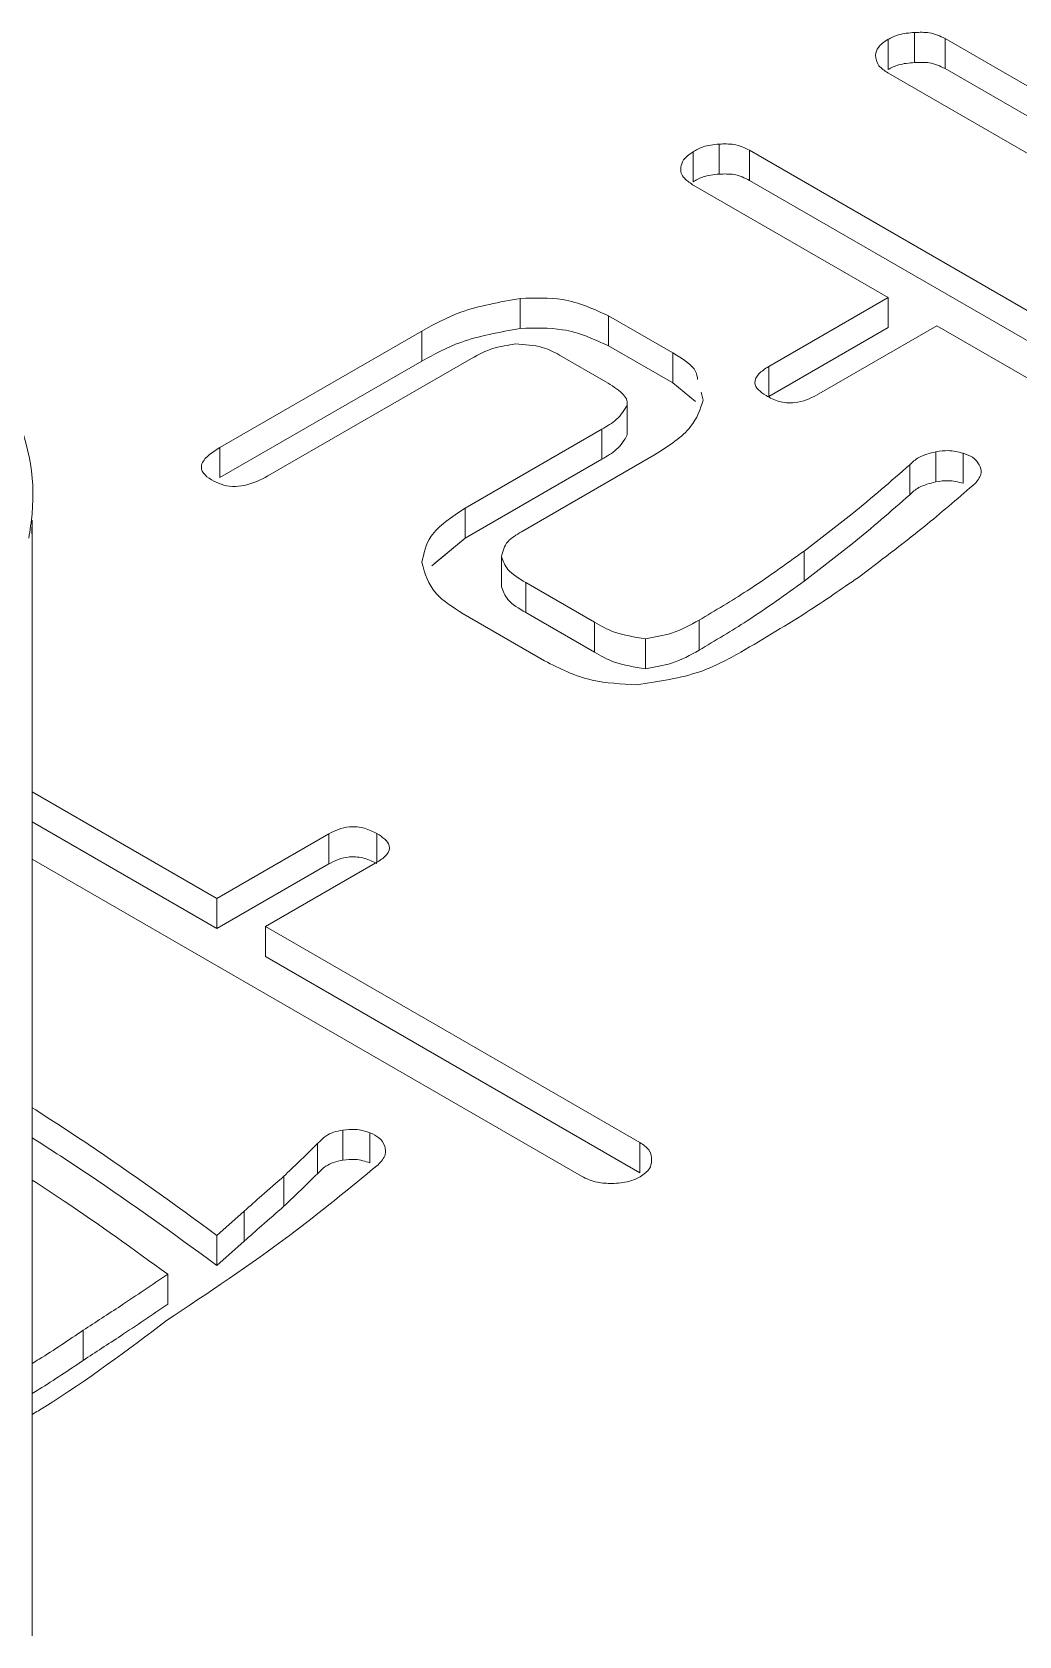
# Model space of a CAD drawing. Header units: millimetres. Extents: x 169 to 14583, y -399 to 10804.
# Drawn here: x 3777.95 to 3785.99, y 7744.59 to 7757.67 of the extents above; entities that cross this region are included whole.
import ezdxf

# ---------------------------------------------------------------- set-up
doc = ezdxf.new("R2010")
doc.units = ezdxf.units.MM
doc.header["$LTSCALE"] = 35

msp = doc.modelspace()

# ---------------------------------------------------------------- linework, layer by layer
at = {"color": 7, "linetype": 'Continuous', "lineweight": 18}
for p, q in [((3785.141, 7757.423), (3785.141, 7757.668)), ((3784.926, 7757.367), (3784.926, 7757.612)), ((3789.257, 7755.386), (3785.39, 7757.618)), ((3785.39, 7757.373), (3785.39, 7757.618)), ((3784.923, 7757.339), (3788.781, 7755.112)), ((3789.257, 7755.142), (3785.39, 7757.373)), ((3783.548, 7756.513), (3783.548, 7756.758)), ((3783.336, 7756.449), (3783.336, 7756.694)), ((3787.431, 7754.609), (3783.797, 7756.707)), ((3783.797, 7756.462), (3783.797, 7756.707)), ((3783.342, 7756.42), (3784.926, 7755.506)), ((3787.431, 7754.364), (3783.797, 7756.462)), ((3781.927, 7755.254), (3781.927, 7755.499)), ((3784.926, 7755.506), (3783.952, 7754.944)), ((3784.926, 7755.261), (3784.926, 7755.506)), ((3783.17, 7755.055), (3782.646, 7755.357)), ((3782.646, 7755.112), (3782.646, 7755.357)), ((3781.123, 7755.233), (3779.477, 7754.283)), ((3781.123, 7754.988), (3781.123, 7755.233)), ((3784.926, 7755.261), (3783.952, 7754.699)), ((3784.341, 7754.71), (3785.322, 7755.277)), ((3785.322, 7755.277), (3786.957, 7754.333)), ((3782.247, 7755.038), (3782.625, 7754.82)), ((3783.17, 7754.81), (3782.646, 7755.112)), ((3783.17, 7754.81), (3783.17, 7755.055)), ((3781.123, 7754.988), (3779.477, 7754.038)), ((3779.869, 7754.052), (3781.528, 7755.009)), ((3783.952, 7754.699), (3783.952, 7754.944)), ((3783.356, 7754.658), (3783.17, 7754.81)), ((3783.356, 7754.658), (3783.17, 7754.81)), ((3783.356, 7754.658), (3783.17, 7754.81)), ((3783.419, 7754.67), (3783.401, 7754.735)), ((3783.419, 7754.67), (3783.401, 7754.735)), ((3783.419, 7754.67), (3783.401, 7754.735)), ((3782.799, 7754.387), (3782.799, 7754.632)), ((3782.591, 7754.433), (3781.477, 7753.79)), ((3782.591, 7754.188), (3782.591, 7754.433)), ((3779.477, 7754.038), (3779.477, 7754.283)), ((3782.591, 7754.188), (3781.477, 7753.545)), ((3781.937, 7753.597), (3783.022, 7754.224)), ((3785.102, 7753.898), (3785.102, 7754.142)), ((3785.316, 7754.004), (3785.316, 7754.249)), ((3785.537, 7753.993), (3785.537, 7754.238)), ((3781.477, 7753.545), (3781.477, 7753.79)), ((3777.944, 7753.58), (3777.947, 7753.692)), ((3777.947, 7744.594), (3777.947, 7753.692)), ((3781.477, 7753.545), (3781.206, 7753.32)), ((3781.477, 7753.545), (3781.206, 7753.32)), ((3781.477, 7753.545), (3781.227, 7753.338)), ((3781.774, 7753.147), (3781.774, 7753.392)), ((3784.24, 7753.194), (3784.24, 7753.439)), ((3782.532, 7752.859), (3781.971, 7753.182)), ((3781.971, 7752.938), (3781.971, 7753.182)), ((3781.461, 7752.928), (3782.125, 7752.544)), ((3782.532, 7752.614), (3781.971, 7752.938)), ((3782.532, 7752.614), (3782.532, 7752.859)), ((3783.384, 7752.631), (3783.384, 7752.876)), ((3782.947, 7752.48), (3782.947, 7752.725)), ((3779.453, 7750.607), (3777.947, 7751.477)), ((3779.453, 7750.362), (3777.947, 7751.232)), ((3780.367, 7751.134), (3779.453, 7750.607)), ((3780.367, 7750.889), (3780.367, 7751.134)), ((3780.758, 7750.903), (3780.758, 7751.136)), ((3777.947, 7750.927), (3782.426, 7748.342)), ((3780.367, 7750.889), (3779.453, 7750.362)), ((3779.85, 7750.378), (3780.763, 7750.905)), ((3779.453, 7750.362), (3779.453, 7750.607)), ((3782.902, 7748.616), (3779.85, 7750.378)), ((3779.85, 7750.133), (3779.85, 7750.378)), ((3782.902, 7748.371), (3779.85, 7750.133)), ((3780.481, 7748.473), (3780.481, 7748.718)), ((3780.701, 7748.451), (3780.701, 7748.696)), ((3780.273, 7748.363), (3780.273, 7748.608)), ((3782.902, 7748.371), (3782.902, 7748.616)), ((3779.999, 7748.097), (3779.999, 7748.342)), ((3779.677, 7748.058), (3779.453, 7747.86)), ((3779.677, 7747.813), (3779.677, 7748.058)), ((3779.453, 7747.615), (3779.453, 7747.86)), ((3779.677, 7747.813), (3779.453, 7747.615)), ((3779.052, 7747.298), (3779.052, 7747.543)), ((3778.363, 7746.841), (3778.363, 7747.086))]:
    msp.add_line(p, q, dxfattribs=at)
for points, knots in [([(3785.141, 7757.668), (3785.096, 7757.664), (3785.015, 7757.656), (3784.953, 7757.626), (3784.926, 7757.612)], [0, 0, 0, 0, 0.55781, 1, 1, 1, 1]), ([(3785.141, 7757.668), (3785.096, 7757.664), (3785.015, 7757.656), (3784.953, 7757.626), (3784.926, 7757.612)], [0, 0, 0, 0, 0.55781, 1, 1, 1, 1]), ([(3785.141, 7757.668), (3785.096, 7757.664), (3785.015, 7757.656), (3784.953, 7757.626), (3784.926, 7757.612)], [0, 0, 0, 0, 0.55781, 1, 1, 1, 1]), ([(3785.39, 7757.618), (3785.349, 7757.638), (3785.276, 7757.673), (3785.183, 7757.669), (3785.141, 7757.668)], [0, 0, 0, 0, 0.559331, 1, 1, 1, 1]), ([(3785.39, 7757.618), (3785.349, 7757.638), (3785.276, 7757.673), (3785.183, 7757.669), (3785.141, 7757.668)], [0, 0, 0, 0, 0.559331, 1, 1, 1, 1]), ([(3785.39, 7757.618), (3785.349, 7757.638), (3785.276, 7757.673), (3785.183, 7757.669), (3785.141, 7757.668)], [0, 0, 0, 0, 0.559331, 1, 1, 1, 1]), ([(3784.926, 7757.612), (3784.895, 7757.591), (3784.84, 7757.553), (3784.827, 7757.505), (3784.822, 7757.483)], [0, 0, 0, 0, 0.558321, 1, 1, 1, 1]), ([(3784.926, 7757.612), (3784.895, 7757.591), (3784.84, 7757.553), (3784.827, 7757.505), (3784.822, 7757.483)], [0, 0, 0, 0, 0.558321, 1, 1, 1, 1]), ([(3784.926, 7757.612), (3784.895, 7757.591), (3784.84, 7757.553), (3784.827, 7757.505), (3784.822, 7757.483)], [0, 0, 0, 0, 0.558321, 1, 1, 1, 1]), ([(3784.822, 7757.483), (3784.826, 7757.453), (3784.833, 7757.398), (3784.896, 7757.357), (3784.923, 7757.339)], [0, 0, 0, 0, 0.558522, 1, 1, 1, 1]), ([(3784.822, 7757.483), (3784.826, 7757.453), (3784.833, 7757.398), (3784.896, 7757.357), (3784.923, 7757.339)], [0, 0, 0, 0, 0.558522, 1, 1, 1, 1]), ([(3784.822, 7757.483), (3784.826, 7757.453), (3784.833, 7757.398), (3784.896, 7757.357), (3784.923, 7757.339)], [0, 0, 0, 0, 0.558522, 1, 1, 1, 1]), ([(3785.141, 7757.423), (3785.096, 7757.419), (3785.015, 7757.411), (3784.953, 7757.381), (3784.926, 7757.367)], [0, 0, 0, 0, 0.55781, 1, 1, 1, 1]), ([(3785.141, 7757.423), (3785.096, 7757.419), (3785.015, 7757.411), (3784.953, 7757.381), (3784.926, 7757.367)], [0, 0, 0, 0, 0.55781, 1, 1, 1, 1]), ([(3785.141, 7757.423), (3785.096, 7757.419), (3785.015, 7757.411), (3784.953, 7757.381), (3784.926, 7757.367)], [0, 0, 0, 0, 0.55781, 1, 1, 1, 1]), ([(3785.39, 7757.373), (3785.349, 7757.393), (3785.276, 7757.428), (3785.183, 7757.424), (3785.141, 7757.423)], [0, 0, 0, 0, 0.559331, 1, 1, 1, 1]), ([(3785.39, 7757.373), (3785.349, 7757.393), (3785.276, 7757.428), (3785.183, 7757.424), (3785.141, 7757.423)], [0, 0, 0, 0, 0.559331, 1, 1, 1, 1]), ([(3785.39, 7757.373), (3785.349, 7757.393), (3785.276, 7757.428), (3785.183, 7757.424), (3785.141, 7757.423)], [0, 0, 0, 0, 0.559331, 1, 1, 1, 1]), ([(3783.548, 7756.758), (3783.502, 7756.753), (3783.419, 7756.744), (3783.361, 7756.71), (3783.336, 7756.694)], [0, 0, 0, 0, 0.558532, 1, 1, 1, 1]), ([(3783.548, 7756.758), (3783.502, 7756.753), (3783.419, 7756.744), (3783.361, 7756.71), (3783.336, 7756.694)], [0, 0, 0, 0, 0.558532, 1, 1, 1, 1]), ([(3783.548, 7756.758), (3783.502, 7756.753), (3783.419, 7756.744), (3783.361, 7756.71), (3783.336, 7756.694)], [0, 0, 0, 0, 0.558532, 1, 1, 1, 1]), ([(3783.797, 7756.707), (3783.756, 7756.727), (3783.683, 7756.762), (3783.589, 7756.759), (3783.548, 7756.758)], [0, 0, 0, 0, 0.559163, 1, 1, 1, 1]), ([(3783.797, 7756.707), (3783.756, 7756.727), (3783.683, 7756.762), (3783.589, 7756.759), (3783.548, 7756.758)], [0, 0, 0, 0, 0.559163, 1, 1, 1, 1]), ([(3783.797, 7756.707), (3783.756, 7756.727), (3783.683, 7756.762), (3783.589, 7756.759), (3783.548, 7756.758)], [0, 0, 0, 0, 0.559163, 1, 1, 1, 1]), ([(3783.336, 7756.694), (3783.305, 7756.673), (3783.25, 7756.636), (3783.24, 7756.587), (3783.235, 7756.566)], [0, 0, 0, 0, 0.558082, 1, 1, 1, 1]), ([(3783.336, 7756.694), (3783.305, 7756.673), (3783.25, 7756.636), (3783.24, 7756.587), (3783.235, 7756.566)], [0, 0, 0, 0, 0.558082, 1, 1, 1, 1]), ([(3783.336, 7756.694), (3783.305, 7756.673), (3783.25, 7756.636), (3783.24, 7756.587), (3783.235, 7756.566)], [0, 0, 0, 0, 0.558082, 1, 1, 1, 1]), ([(3783.235, 7756.566), (3783.235, 7756.551), (3783.234, 7756.52), (3783.27, 7756.468), (3783.315, 7756.438), (3783.342, 7756.42)], [0, 0, 0, 0, 0.279775, 0.560462, 1, 1, 1, 1]), ([(3783.235, 7756.566), (3783.235, 7756.551), (3783.234, 7756.52), (3783.27, 7756.468), (3783.315, 7756.438), (3783.342, 7756.42)], [0, 0, 0, 0, 0.279775, 0.560462, 1, 1, 1, 1]), ([(3783.235, 7756.566), (3783.235, 7756.551), (3783.234, 7756.52), (3783.27, 7756.468), (3783.315, 7756.438), (3783.342, 7756.42)], [0, 0, 0, 0, 0.279775, 0.560462, 1, 1, 1, 1]), ([(3783.548, 7756.513), (3783.502, 7756.508), (3783.419, 7756.499), (3783.361, 7756.465), (3783.336, 7756.449)], [0, 0, 0, 0, 0.558532, 1, 1, 1, 1]), ([(3783.548, 7756.513), (3783.502, 7756.508), (3783.419, 7756.499), (3783.361, 7756.465), (3783.336, 7756.449)], [0, 0, 0, 0, 0.558532, 1, 1, 1, 1]), ([(3783.548, 7756.513), (3783.502, 7756.508), (3783.419, 7756.499), (3783.361, 7756.465), (3783.336, 7756.449)], [0, 0, 0, 0, 0.558532, 1, 1, 1, 1]), ([(3783.797, 7756.462), (3783.756, 7756.482), (3783.683, 7756.517), (3783.589, 7756.514), (3783.548, 7756.513)], [0, 0, 0, 0, 0.559163, 1, 1, 1, 1]), ([(3783.797, 7756.462), (3783.756, 7756.482), (3783.683, 7756.517), (3783.589, 7756.514), (3783.548, 7756.513)], [0, 0, 0, 0, 0.559163, 1, 1, 1, 1]), ([(3783.797, 7756.462), (3783.756, 7756.482), (3783.683, 7756.517), (3783.589, 7756.514), (3783.548, 7756.513)], [0, 0, 0, 0, 0.559163, 1, 1, 1, 1]), ([(3781.927, 7755.499), (3781.757, 7755.469), (3781.454, 7755.415), (3781.224, 7755.289), (3781.123, 7755.233)], [0, 0, 0, 0, 0.558573, 1, 1, 1, 1]), ([(3781.927, 7755.499), (3781.757, 7755.469), (3781.454, 7755.415), (3781.224, 7755.289), (3781.123, 7755.233)], [0, 0, 0, 0, 0.5585726, 1, 1, 1, 1]), ([(3781.927, 7755.499), (3781.757, 7755.469), (3781.454, 7755.415), (3781.224, 7755.289), (3781.123, 7755.233)], [0, 0, 0, 0, 0.558573, 1, 1, 1, 1]), ([(3782.646, 7755.357), (3782.527, 7755.412), (3782.315, 7755.511), (3782.045, 7755.503), (3781.927, 7755.499)], [0, 0, 0, 0, 0.559515, 1, 1, 1, 1]), ([(3782.646, 7755.357), (3782.527, 7755.412), (3782.315, 7755.511), (3782.045, 7755.503), (3781.927, 7755.499)], [0, 0, 0, 0, 0.559515, 1, 1, 1, 1]), ([(3782.646, 7755.357), (3782.527, 7755.412), (3782.315, 7755.511), (3782.045, 7755.503), (3781.927, 7755.499)], [0, 0, 0, 0, 0.559515, 1, 1, 1, 1]), ([(3781.927, 7755.254), (3781.757, 7755.224), (3781.454, 7755.17), (3781.224, 7755.044), (3781.123, 7754.988)], [0, 0, 0, 0, 0.558573, 1, 1, 1, 1]), ([(3781.927, 7755.254), (3781.757, 7755.224), (3781.454, 7755.17), (3781.224, 7755.044), (3781.123, 7754.988)], [0, 0, 0, 0, 0.5585726, 1, 1, 1, 1]), ([(3781.927, 7755.254), (3781.757, 7755.224), (3781.454, 7755.17), (3781.224, 7755.044), (3781.123, 7754.988)], [0, 0, 0, 0, 0.558573, 1, 1, 1, 1]), ([(3782.646, 7755.112), (3782.527, 7755.167), (3782.315, 7755.266), (3782.045, 7755.258), (3781.927, 7755.254)], [0, 0, 0, 0, 0.559515, 1, 1, 1, 1]), ([(3782.646, 7755.112), (3782.527, 7755.167), (3782.315, 7755.266), (3782.045, 7755.258), (3781.927, 7755.254)], [0, 0, 0, 0, 0.559515, 1, 1, 1, 1]), ([(3782.646, 7755.112), (3782.527, 7755.167), (3782.315, 7755.266), (3782.045, 7755.258), (3781.927, 7755.254)], [0, 0, 0, 0, 0.559515, 1, 1, 1, 1]), ([(3781.528, 7755.009), (3781.586, 7755.041), (3781.689, 7755.097), (3781.826, 7755.118), (3781.886, 7755.128)], [0, 0, 0, 0, 0.560412, 1, 1, 1, 1]), ([(3781.528, 7755.009), (3781.586, 7755.041), (3781.689, 7755.097), (3781.826, 7755.118), (3781.886, 7755.128)], [0, 0, 0, 0, 0.560412, 1, 1, 1, 1]), ([(3781.528, 7755.009), (3781.586, 7755.041), (3781.689, 7755.097), (3781.826, 7755.118), (3781.886, 7755.128)], [0, 0, 0, 0, 0.5604117, 1, 1, 1, 1]), ([(3781.886, 7755.128), (3781.963, 7755.123), (3782.101, 7755.115), (3782.202, 7755.062), (3782.247, 7755.038)], [0, 0, 0, 0, 0.558089, 1, 1, 1, 1]), ([(3781.886, 7755.128), (3781.963, 7755.123), (3782.101, 7755.115), (3782.202, 7755.062), (3782.247, 7755.038)], [0, 0, 0, 0, 0.558089, 1, 1, 1, 1]), ([(3781.886, 7755.128), (3781.963, 7755.123), (3782.101, 7755.115), (3782.202, 7755.062), (3782.247, 7755.038)], [0, 0, 0, 0, 0.558089, 1, 1, 1, 1]), ([(3783.373, 7754.839), (3783.37, 7754.861), (3783.356, 7754.945), (3783.249, 7755.008), (3783.17, 7755.055)], [0, 0, 0, 0, 0.258915, 1, 1, 1, 1]), ([(3783.373, 7754.839), (3783.37, 7754.861), (3783.356, 7754.945), (3783.249, 7755.008), (3783.17, 7755.055)], [0, 0, 0, 0, 0.258915, 1, 1, 1, 1]), ([(3783.373, 7754.839), (3783.37, 7754.861), (3783.356, 7754.945), (3783.249, 7755.008), (3783.17, 7755.055)], [0, 0, 0, 0, 0.258915, 1, 1, 1, 1]), ([(3783.952, 7754.944), (3783.922, 7754.925), (3783.864, 7754.887), (3783.827, 7754.816), (3783.862, 7754.752), (3783.908, 7754.722), (3783.931, 7754.707)], [0, 0, 0, 0, 0.280349, 0.559342, 0.779068, 1, 1, 1, 1]), ([(3783.952, 7754.944), (3783.922, 7754.925), (3783.864, 7754.887), (3783.827, 7754.816), (3783.862, 7754.752), (3783.908, 7754.722), (3783.931, 7754.707)], [0, 0, 0, 0, 0.280349, 0.559342, 0.779068, 1, 1, 1, 1]), ([(3783.952, 7754.944), (3783.922, 7754.925), (3783.864, 7754.887), (3783.827, 7754.816), (3783.862, 7754.752), (3783.908, 7754.722), (3783.931, 7754.707)], [0, 0, 0, 0, 0.280349, 0.559342, 0.779068, 1, 1, 1, 1]), ([(3782.625, 7754.82), (3782.673, 7754.79), (3782.74, 7754.748), (3782.798, 7754.681), (3782.799, 7754.648), (3782.799, 7754.632)], [0, 0, 0, 0, 0.559446, 0.780284, 1, 1, 1, 1]), ([(3782.625, 7754.82), (3782.673, 7754.79), (3782.74, 7754.748), (3782.798, 7754.681), (3782.799, 7754.648), (3782.799, 7754.632)], [0, 0, 0, 0, 0.559446, 0.780284, 1, 1, 1, 1]), ([(3782.625, 7754.82), (3782.673, 7754.79), (3782.74, 7754.748), (3782.798, 7754.681), (3782.799, 7754.648), (3782.799, 7754.632)], [0, 0, 0, 0, 0.559446, 0.780284, 1, 1, 1, 1]), ([(3777.919, 7753.544), (3777.93, 7753.61), (3777.989, 7753.98), (3777.904, 7754.421), (3777.722, 7754.731), (3777.698, 7754.771)], [0, 0, 0, 0, 0.160286, 0.891773, 1, 1, 1, 1]), ([(3783.022, 7754.224), (3783.135, 7754.296), (3783.337, 7754.426), (3783.394, 7754.596), (3783.419, 7754.67)], [0, 0, 0, 0, 0.560279, 1, 1, 1, 1]), ([(3783.022, 7754.224), (3783.135, 7754.296), (3783.337, 7754.426), (3783.394, 7754.596), (3783.419, 7754.67)], [0, 0, 0, 0, 0.560279, 1, 1, 1, 1]), ([(3783.022, 7754.224), (3783.135, 7754.296), (3783.337, 7754.426), (3783.394, 7754.596), (3783.419, 7754.67)], [0, 0, 0, 0, 0.560279, 1, 1, 1, 1]), ([(3783.931, 7754.707), (3783.963, 7754.689), (3784.027, 7754.653), (3784.158, 7754.642), (3784.264, 7754.67), (3784.315, 7754.697), (3784.341, 7754.71)], [0, 0, 0, 0, 0.280393, 0.558263, 0.778543, 1, 1, 1, 1]), ([(3783.931, 7754.707), (3783.963, 7754.689), (3784.027, 7754.653), (3784.158, 7754.642), (3784.264, 7754.67), (3784.315, 7754.697), (3784.341, 7754.71)], [0, 0, 0, 0, 0.280393, 0.558263, 0.778543, 1, 1, 1, 1]), ([(3783.931, 7754.707), (3783.963, 7754.689), (3784.027, 7754.653), (3784.158, 7754.642), (3784.264, 7754.67), (3784.315, 7754.697), (3784.341, 7754.71)], [0, 0, 0, 0, 0.280393, 0.558263, 0.778543, 1, 1, 1, 1]), ([(3782.799, 7754.632), (3782.775, 7754.59), (3782.732, 7754.514), (3782.634, 7754.458), (3782.591, 7754.433)], [0, 0, 0, 0, 0.557811, 1, 1, 1, 1]), ([(3782.799, 7754.632), (3782.775, 7754.59), (3782.732, 7754.514), (3782.634, 7754.458), (3782.591, 7754.433)], [0, 0, 0, 0, 0.557811, 1, 1, 1, 1]), ([(3782.799, 7754.632), (3782.775, 7754.59), (3782.732, 7754.514), (3782.634, 7754.458), (3782.591, 7754.433)], [0, 0, 0, 0, 0.557811, 1, 1, 1, 1]), ([(3782.799, 7754.387), (3782.775, 7754.345), (3782.732, 7754.269), (3782.634, 7754.213), (3782.591, 7754.188)], [0, 0, 0, 0, 0.557811, 1, 1, 1, 1]), ([(3782.799, 7754.387), (3782.775, 7754.345), (3782.732, 7754.269), (3782.634, 7754.213), (3782.591, 7754.188)], [0, 0, 0, 0, 0.557811, 1, 1, 1, 1]), ([(3782.799, 7754.387), (3782.775, 7754.345), (3782.732, 7754.269), (3782.634, 7754.213), (3782.591, 7754.188)], [0, 0, 0, 0, 0.557811, 1, 1, 1, 1]), ([(3779.477, 7754.283), (3779.444, 7754.263), (3779.378, 7754.221), (3779.318, 7754.147), (3779.333, 7754.071), (3779.384, 7754.037), (3779.41, 7754.02)], [0, 0, 0, 0, 0.280933, 0.560467, 0.779843, 1, 1, 1, 1]), ([(3779.477, 7754.283), (3779.444, 7754.263), (3779.378, 7754.221), (3779.318, 7754.147), (3779.333, 7754.071), (3779.384, 7754.037), (3779.41, 7754.02)], [0, 0, 0, 0, 0.280933, 0.560467, 0.779843, 1, 1, 1, 1]), ([(3779.477, 7754.283), (3779.444, 7754.263), (3779.378, 7754.221), (3779.318, 7754.147), (3779.333, 7754.071), (3779.384, 7754.037), (3779.41, 7754.02)], [0, 0, 0, 0, 0.2809333, 0.5604667, 0.779843, 1, 1, 1, 1]), ([(3785.537, 7754.238), (3785.496, 7754.247), (3785.424, 7754.265), (3785.349, 7754.254), (3785.316, 7754.249)], [0, 0, 0, 0, 0.557404, 1, 1, 1, 1]), ([(3785.537, 7754.238), (3785.496, 7754.247), (3785.424, 7754.265), (3785.349, 7754.254), (3785.316, 7754.249)], [0, 0, 0, 0, 0.557404, 1, 1, 1, 1]), ([(3785.537, 7754.238), (3785.496, 7754.247), (3785.424, 7754.265), (3785.349, 7754.254), (3785.316, 7754.249)], [0, 0, 0, 0, 0.557404, 1, 1, 1, 1]), ([(3785.102, 7754.142), (3784.948, 7754.008), (3784.673, 7753.769), (3784.373, 7753.54), (3784.24, 7753.439)], [0, 0, 0, 0, 0.560009, 1, 1, 1, 1]), ([(3785.102, 7754.142), (3784.948, 7754.008), (3784.673, 7753.769), (3784.373, 7753.54), (3784.24, 7753.439)], [0, 0, 0, 0, 0.560009, 1, 1, 1, 1]), ([(3785.102, 7754.142), (3784.948, 7754.008), (3784.673, 7753.769), (3784.373, 7753.54), (3784.24, 7753.439)], [0, 0, 0, 0, 0.560009, 1, 1, 1, 1]), ([(3785.316, 7754.249), (3785.265, 7754.236), (3785.175, 7754.213), (3785.124, 7754.164), (3785.102, 7754.142)], [0, 0, 0, 0, 0.557886, 1, 1, 1, 1]), ([(3785.316, 7754.249), (3785.265, 7754.236), (3785.175, 7754.213), (3785.124, 7754.164), (3785.102, 7754.142)], [0, 0, 0, 0, 0.557886, 1, 1, 1, 1]), ([(3785.316, 7754.249), (3785.265, 7754.236), (3785.175, 7754.213), (3785.124, 7754.164), (3785.102, 7754.142)], [0, 0, 0, 0, 0.557886, 1, 1, 1, 1]), ([(3785.669, 7754.142), (3785.654, 7754.165), (3785.628, 7754.205), (3785.565, 7754.228), (3785.537, 7754.238)], [0, 0, 0, 0, 0.55655, 1, 1, 1, 1]), ([(3785.669, 7754.142), (3785.654, 7754.165), (3785.628, 7754.205), (3785.565, 7754.228), (3785.537, 7754.238)], [0, 0, 0, 0, 0.5565501, 1, 1, 1, 1]), ([(3785.669, 7754.142), (3785.654, 7754.165), (3785.628, 7754.205), (3785.565, 7754.228), (3785.537, 7754.238)], [0, 0, 0, 0, 0.55655, 1, 1, 1, 1]), ([(3785.641, 7753.996), (3785.661, 7754.022), (3785.697, 7754.07), (3785.678, 7754.12), (3785.669, 7754.142)], [0, 0, 0, 0, 0.559866, 1, 1, 1, 1]), ([(3785.641, 7753.996), (3785.661, 7754.022), (3785.697, 7754.07), (3785.678, 7754.12), (3785.669, 7754.142)], [0, 0, 0, 0, 0.559866, 1, 1, 1, 1]), ([(3785.641, 7753.996), (3785.661, 7754.022), (3785.697, 7754.07), (3785.678, 7754.12), (3785.669, 7754.142)], [0, 0, 0, 0, 0.559866, 1, 1, 1, 1]), ([(3779.41, 7754.02), (3779.434, 7754.007), (3779.483, 7753.981), (3779.58, 7753.962), (3779.726, 7753.977), (3779.81, 7754.021), (3779.869, 7754.052)], [0, 0, 0, 0, 0.187074, 0.373708, 0.560809, 1, 1, 1, 1]), ([(3779.41, 7754.02), (3779.434, 7754.007), (3779.483, 7753.981), (3779.58, 7753.962), (3779.726, 7753.977), (3779.81, 7754.021), (3779.869, 7754.052)], [0, 0, 0, 0, 0.187074, 0.373708, 0.560809, 1, 1, 1, 1]), ([(3779.41, 7754.02), (3779.434, 7754.007), (3779.483, 7753.981), (3779.58, 7753.962), (3779.726, 7753.977), (3779.81, 7754.021), (3779.869, 7754.052)], [0, 0, 0, 0, 0.187074, 0.373708, 0.560809, 1, 1, 1, 1]), ([(3784.709, 7753.243), (3784.89, 7753.381), (3785.214, 7753.626), (3785.51, 7753.883), (3785.641, 7753.996)], [0, 0, 0, 0, 0.559981, 1, 1, 1, 1]), ([(3784.709, 7753.243), (3784.89, 7753.381), (3785.214, 7753.626), (3785.51, 7753.883), (3785.641, 7753.996)], [0, 0, 0, 0, 0.559981, 1, 1, 1, 1]), ([(3784.709, 7753.243), (3784.89, 7753.381), (3785.214, 7753.626), (3785.51, 7753.883), (3785.641, 7753.996)], [0, 0, 0, 0, 0.559981, 1, 1, 1, 1]), ([(3785.316, 7754.004), (3785.265, 7753.991), (3785.175, 7753.968), (3785.124, 7753.919), (3785.102, 7753.898)], [0, 0, 0, 0, 0.557886, 1, 1, 1, 1]), ([(3785.316, 7754.004), (3785.265, 7753.991), (3785.175, 7753.968), (3785.124, 7753.919), (3785.102, 7753.898)], [0, 0, 0, 0, 0.557886, 1, 1, 1, 1]), ([(3785.316, 7754.004), (3785.265, 7753.991), (3785.175, 7753.968), (3785.124, 7753.919), (3785.102, 7753.898)], [0, 0, 0, 0, 0.557886, 1, 1, 1, 1]), ([(3785.537, 7753.993), (3785.496, 7754.002), (3785.424, 7754.02), (3785.349, 7754.009), (3785.316, 7754.004)], [0, 0, 0, 0, 0.557404, 1, 1, 1, 1]), ([(3785.537, 7753.993), (3785.496, 7754.002), (3785.424, 7754.02), (3785.349, 7754.009), (3785.316, 7754.004)], [0, 0, 0, 0, 0.557404, 1, 1, 1, 1]), ([(3785.537, 7753.993), (3785.496, 7754.002), (3785.424, 7754.02), (3785.349, 7754.009), (3785.316, 7754.004)], [0, 0, 0, 0, 0.557404, 1, 1, 1, 1]), ([(3785.102, 7753.898), (3784.948, 7753.763), (3784.673, 7753.524), (3784.373, 7753.295), (3784.24, 7753.194)], [0, 0, 0, 0, 0.560009, 1, 1, 1, 1]), ([(3785.102, 7753.898), (3784.948, 7753.763), (3784.673, 7753.524), (3784.373, 7753.295), (3784.24, 7753.194)], [0, 0, 0, 0, 0.560009, 1, 1, 1, 1]), ([(3785.102, 7753.898), (3784.948, 7753.763), (3784.673, 7753.524), (3784.373, 7753.295), (3784.24, 7753.194)], [0, 0, 0, 0, 0.560009, 1, 1, 1, 1]), ([(3781.477, 7753.79), (3781.368, 7753.717), (3781.173, 7753.588), (3781.14, 7753.419), (3781.125, 7753.345)], [0, 0, 0, 0, 0.5600591, 1, 1, 1, 1]), ([(3781.477, 7753.79), (3781.368, 7753.717), (3781.173, 7753.588), (3781.14, 7753.419), (3781.125, 7753.345)], [0, 0, 0, 0, 0.560059, 1, 1, 1, 1]), ([(3781.477, 7753.79), (3781.368, 7753.717), (3781.173, 7753.588), (3781.14, 7753.419), (3781.125, 7753.345)], [0, 0, 0, 0, 0.5600591, 1, 1, 1, 1]), ([(3781.774, 7753.392), (3781.784, 7753.436), (3781.801, 7753.515), (3781.895, 7753.572), (3781.937, 7753.597)], [0, 0, 0, 0, 0.557463, 1, 1, 1, 1]), ([(3781.774, 7753.392), (3781.784, 7753.436), (3781.801, 7753.515), (3781.895, 7753.572), (3781.937, 7753.597)], [0, 0, 0, 0, 0.557463, 1, 1, 1, 1]), ([(3781.774, 7753.392), (3781.784, 7753.436), (3781.801, 7753.515), (3781.895, 7753.572), (3781.937, 7753.597)], [0, 0, 0, 0, 0.557463, 1, 1, 1, 1]), ([(3781.125, 7753.345), (3781.15, 7753.256), (3781.194, 7753.098), (3781.379, 7752.98), (3781.461, 7752.928)], [0, 0, 0, 0, 0.558699, 1, 1, 1, 1]), ([(3781.125, 7753.345), (3781.15, 7753.256), (3781.194, 7753.098), (3781.379, 7752.98), (3781.461, 7752.928)], [0, 0, 0, 0, 0.558699, 1, 1, 1, 1]), ([(3781.125, 7753.345), (3781.15, 7753.256), (3781.194, 7753.098), (3781.379, 7752.98), (3781.461, 7752.928)], [0, 0, 0, 0, 0.558699, 1, 1, 1, 1]), ([(3781.971, 7753.182), (3781.916, 7753.216), (3781.817, 7753.276), (3781.787, 7753.357), (3781.774, 7753.392)], [0, 0, 0, 0, 0.561066, 1, 1, 1, 1]), ([(3781.971, 7753.182), (3781.916, 7753.216), (3781.817, 7753.276), (3781.787, 7753.357), (3781.774, 7753.392)], [0, 0, 0, 0, 0.561066, 1, 1, 1, 1]), ([(3781.971, 7753.182), (3781.916, 7753.216), (3781.817, 7753.276), (3781.787, 7753.357), (3781.774, 7753.392)], [0, 0, 0, 0, 0.561066, 1, 1, 1, 1]), ([(3784.24, 7753.439), (3784.089, 7753.33), (3783.819, 7753.134), (3783.517, 7752.955), (3783.384, 7752.876)], [0, 0, 0, 0, 0.559933, 1, 1, 1, 1]), ([(3784.24, 7753.439), (3784.089, 7753.33), (3783.819, 7753.134), (3783.517, 7752.955), (3783.384, 7752.876)], [0, 0, 0, 0, 0.559933, 1, 1, 1, 1]), ([(3784.24, 7753.439), (3784.089, 7753.33), (3783.819, 7753.134), (3783.517, 7752.955), (3783.384, 7752.876)], [0, 0, 0, 0, 0.559933, 1, 1, 1, 1]), ([(3783.725, 7752.615), (3783.917, 7752.728), (3784.259, 7752.93), (3784.571, 7753.148), (3784.709, 7753.243)], [0, 0, 0, 0, 0.560007, 1, 1, 1, 1]), ([(3783.725, 7752.615), (3783.917, 7752.728), (3784.259, 7752.93), (3784.571, 7753.148), (3784.709, 7753.243)], [0, 0, 0, 0, 0.560007, 1, 1, 1, 1]), ([(3783.725, 7752.615), (3783.917, 7752.728), (3784.259, 7752.93), (3784.571, 7753.148), (3784.709, 7753.243)], [0, 0, 0, 0, 0.560007, 1, 1, 1, 1]), ([(3781.971, 7752.938), (3781.916, 7752.971), (3781.817, 7753.031), (3781.787, 7753.112), (3781.774, 7753.147)], [0, 0, 0, 0, 0.561066, 1, 1, 1, 1]), ([(3781.971, 7752.938), (3781.916, 7752.971), (3781.817, 7753.031), (3781.787, 7753.112), (3781.774, 7753.147)], [0, 0, 0, 0, 0.561066, 1, 1, 1, 1]), ([(3781.971, 7752.938), (3781.916, 7752.971), (3781.817, 7753.031), (3781.787, 7753.112), (3781.774, 7753.147)], [0, 0, 0, 0, 0.561066, 1, 1, 1, 1]), ([(3784.24, 7753.194), (3784.089, 7753.085), (3783.819, 7752.889), (3783.517, 7752.71), (3783.384, 7752.631)], [0, 0, 0, 0, 0.559933, 1, 1, 1, 1]), ([(3784.24, 7753.194), (3784.089, 7753.085), (3783.819, 7752.889), (3783.517, 7752.71), (3783.384, 7752.631)], [0, 0, 0, 0, 0.559933, 1, 1, 1, 1]), ([(3784.24, 7753.194), (3784.089, 7753.085), (3783.819, 7752.889), (3783.517, 7752.71), (3783.384, 7752.631)], [0, 0, 0, 0, 0.559933, 1, 1, 1, 1]), ([(3782.947, 7752.725), (3782.858, 7752.739), (3782.7, 7752.763), (3782.583, 7752.83), (3782.532, 7752.859)], [0, 0, 0, 0, 0.557081, 1, 1, 1, 1]), ([(3782.947, 7752.725), (3782.858, 7752.739), (3782.7, 7752.763), (3782.583, 7752.83), (3782.532, 7752.859)], [0, 0, 0, 0, 0.557081, 1, 1, 1, 1]), ([(3782.947, 7752.725), (3782.858, 7752.739), (3782.7, 7752.763), (3782.583, 7752.83), (3782.532, 7752.859)], [0, 0, 0, 0, 0.557081, 1, 1, 1, 1]), ([(3783.384, 7752.876), (3783.314, 7752.836), (3783.188, 7752.765), (3783.02, 7752.738), (3782.947, 7752.725)], [0, 0, 0, 0, 0.56129, 1, 1, 1, 1]), ([(3783.384, 7752.876), (3783.314, 7752.836), (3783.188, 7752.765), (3783.02, 7752.738), (3782.947, 7752.725)], [0, 0, 0, 0, 0.5612904, 1, 1, 1, 1]), ([(3783.384, 7752.876), (3783.314, 7752.836), (3783.188, 7752.765), (3783.02, 7752.738), (3782.947, 7752.725)], [0, 0, 0, 0, 0.56129, 1, 1, 1, 1]), ([(3782.947, 7752.48), (3782.858, 7752.494), (3782.7, 7752.519), (3782.583, 7752.585), (3782.532, 7752.614)], [0, 0, 0, 0, 0.557081, 1, 1, 1, 1]), ([(3782.947, 7752.48), (3782.858, 7752.494), (3782.7, 7752.519), (3782.583, 7752.585), (3782.532, 7752.614)], [0, 0, 0, 0, 0.557081, 1, 1, 1, 1]), ([(3782.947, 7752.48), (3782.858, 7752.494), (3782.7, 7752.519), (3782.583, 7752.585), (3782.532, 7752.614)], [0, 0, 0, 0, 0.557081, 1, 1, 1, 1]), ([(3782.877, 7752.349), (3783.057, 7752.376), (3783.38, 7752.424), (3783.619, 7752.557), (3783.725, 7752.615)], [0, 0, 0, 0, 0.557645, 1, 1, 1, 1]), ([(3782.877, 7752.349), (3783.057, 7752.376), (3783.38, 7752.424), (3783.619, 7752.557), (3783.725, 7752.615)], [0, 0, 0, 0, 0.557645, 1, 1, 1, 1]), ([(3782.877, 7752.349), (3783.057, 7752.376), (3783.38, 7752.424), (3783.619, 7752.557), (3783.725, 7752.615)], [0, 0, 0, 0, 0.557645, 1, 1, 1, 1]), ([(3783.384, 7752.631), (3783.314, 7752.591), (3783.188, 7752.52), (3783.02, 7752.493), (3782.947, 7752.48)], [0, 0, 0, 0, 0.56129, 1, 1, 1, 1]), ([(3783.384, 7752.631), (3783.314, 7752.591), (3783.188, 7752.52), (3783.02, 7752.493), (3782.947, 7752.48)], [0, 0, 0, 0, 0.5612904, 1, 1, 1, 1]), ([(3783.384, 7752.631), (3783.314, 7752.591), (3783.188, 7752.52), (3783.02, 7752.493), (3782.947, 7752.48)], [0, 0, 0, 0, 0.56129, 1, 1, 1, 1]), ([(3782.125, 7752.544), (3782.247, 7752.482), (3782.464, 7752.37), (3782.751, 7752.356), (3782.877, 7752.349)], [0, 0, 0, 0, 0.560531, 1, 1, 1, 1]), ([(3782.125, 7752.544), (3782.247, 7752.482), (3782.464, 7752.37), (3782.751, 7752.356), (3782.877, 7752.349)], [0, 0, 0, 0, 0.560531, 1, 1, 1, 1]), ([(3782.125, 7752.544), (3782.247, 7752.482), (3782.464, 7752.37), (3782.751, 7752.356), (3782.877, 7752.349)], [0, 0, 0, 0, 0.560531, 1, 1, 1, 1]), ([(3780.758, 7751.136), (3780.727, 7751.152), (3780.664, 7751.185), (3780.542, 7751.197), (3780.44, 7751.172), (3780.391, 7751.147), (3780.367, 7751.134)], [0, 0, 0, 0, 0.280297, 0.559024, 0.779062, 1, 1, 1, 1]), ([(3780.758, 7751.136), (3780.727, 7751.152), (3780.664, 7751.185), (3780.542, 7751.197), (3780.44, 7751.172), (3780.391, 7751.147), (3780.367, 7751.134)], [0, 0, 0, 0, 0.280297, 0.559024, 0.779062, 1, 1, 1, 1]), ([(3780.758, 7751.136), (3780.727, 7751.152), (3780.664, 7751.185), (3780.542, 7751.197), (3780.44, 7751.172), (3780.391, 7751.147), (3780.367, 7751.134)], [0, 0, 0, 0, 0.280297, 0.559024, 0.779062, 1, 1, 1, 1]), ([(3780.763, 7750.905), (3780.792, 7750.924), (3780.85, 7750.961), (3780.869, 7751.033), (3780.826, 7751.093), (3780.781, 7751.121), (3780.758, 7751.136)], [0, 0, 0, 0, 0.2802214, 0.5591541, 0.7790413, 1, 1, 1, 1]), ([(3780.763, 7750.905), (3780.792, 7750.924), (3780.85, 7750.961), (3780.869, 7751.033), (3780.826, 7751.093), (3780.781, 7751.121), (3780.758, 7751.136)], [0, 0, 0, 0, 0.2802214, 0.5591541, 0.7790413, 1, 1, 1, 1]), ([(3780.763, 7750.905), (3780.792, 7750.924), (3780.85, 7750.961), (3780.869, 7751.033), (3780.826, 7751.093), (3780.781, 7751.121), (3780.758, 7751.136)], [0, 0, 0, 0, 0.280221, 0.559154, 0.779041, 1, 1, 1, 1]), ([(3780.758, 7750.891), (3780.727, 7750.907), (3780.664, 7750.94), (3780.542, 7750.952), (3780.44, 7750.927), (3780.391, 7750.902), (3780.367, 7750.889)], [0, 0, 0, 0, 0.280297, 0.559024, 0.779062, 1, 1, 1, 1]), ([(3780.758, 7750.891), (3780.727, 7750.907), (3780.664, 7750.94), (3780.542, 7750.952), (3780.44, 7750.927), (3780.391, 7750.902), (3780.367, 7750.889)], [0, 0, 0, 0, 0.280297, 0.559024, 0.779062, 1, 1, 1, 1]), ([(3780.758, 7750.891), (3780.727, 7750.907), (3780.664, 7750.94), (3780.542, 7750.952), (3780.44, 7750.927), (3780.391, 7750.902), (3780.367, 7750.889)], [0, 0, 0, 0, 0.280297, 0.559024, 0.779062, 1, 1, 1, 1]), ([(3779.453, 7747.86), (3779.11, 7748.111), (3778.623, 7748.465), (3778.101, 7748.802), (3777.947, 7748.901)], [0, 0, 0, 0, 0.706303, 1, 1, 1, 1]), ([(3779.453, 7747.86), (3779.11, 7748.111), (3778.623, 7748.465), (3778.101, 7748.802), (3777.947, 7748.901)], [0, 0, 0, 0, 0.706303, 1, 1, 1, 1]), ([(3779.453, 7747.86), (3779.11, 7748.111), (3778.623, 7748.465), (3778.101, 7748.802), (3777.947, 7748.901)], [0, 0, 0, 0, 0.706303, 1, 1, 1, 1]), ([(3779.453, 7747.615), (3779.11, 7747.866), (3778.623, 7748.22), (3778.101, 7748.557), (3777.947, 7748.656)], [0, 0, 0, 0, 0.706303, 1, 1, 1, 1]), ([(3779.453, 7747.615), (3779.11, 7747.866), (3778.623, 7748.22), (3778.101, 7748.557), (3777.947, 7748.656)], [0, 0, 0, 0, 0.706303, 1, 1, 1, 1]), ([(3779.453, 7747.615), (3779.11, 7747.866), (3778.623, 7748.22), (3778.101, 7748.557), (3777.947, 7748.656)], [0, 0, 0, 0, 0.706303, 1, 1, 1, 1]), ([(3780.481, 7748.718), (3780.455, 7748.713), (3780.402, 7748.703), (3780.328, 7748.665), (3780.294, 7748.629), (3780.273, 7748.608)], [0, 0, 0, 0, 0.279724, 0.560651, 1, 1, 1, 1]), ([(3780.481, 7748.718), (3780.455, 7748.713), (3780.402, 7748.703), (3780.328, 7748.665), (3780.294, 7748.629), (3780.273, 7748.608)], [0, 0, 0, 0, 0.279724, 0.560651, 1, 1, 1, 1]), ([(3780.481, 7748.718), (3780.455, 7748.713), (3780.402, 7748.703), (3780.328, 7748.665), (3780.294, 7748.629), (3780.273, 7748.608)], [0, 0, 0, 0, 0.279724, 0.560651, 1, 1, 1, 1]), ([(3780.701, 7748.696), (3780.662, 7748.709), (3780.592, 7748.731), (3780.515, 7748.722), (3780.481, 7748.718)], [0, 0, 0, 0, 0.559823, 1, 1, 1, 1]), ([(3780.701, 7748.696), (3780.662, 7748.709), (3780.592, 7748.731), (3780.515, 7748.722), (3780.481, 7748.718)], [0, 0, 0, 0, 0.559823, 1, 1, 1, 1]), ([(3780.701, 7748.696), (3780.662, 7748.709), (3780.592, 7748.731), (3780.515, 7748.722), (3780.481, 7748.718)], [0, 0, 0, 0, 0.559823, 1, 1, 1, 1]), ([(3780.822, 7748.588), (3780.81, 7748.613), (3780.788, 7748.656), (3780.728, 7748.684), (3780.701, 7748.696)], [0, 0, 0, 0, 0.558089, 1, 1, 1, 1]), ([(3780.822, 7748.588), (3780.81, 7748.613), (3780.788, 7748.656), (3780.728, 7748.684), (3780.701, 7748.696)], [0, 0, 0, 0, 0.558089, 1, 1, 1, 1]), ([(3780.822, 7748.588), (3780.81, 7748.613), (3780.788, 7748.656), (3780.728, 7748.684), (3780.701, 7748.696)], [0, 0, 0, 0, 0.5580888, 1, 1, 1, 1]), ([(3780.273, 7748.608), (3780.222, 7748.558), (3780.132, 7748.469), (3780.04, 7748.381), (3779.999, 7748.342)], [0, 0, 0, 0, 0.559996, 1, 1, 1, 1]), ([(3780.273, 7748.608), (3780.222, 7748.558), (3780.132, 7748.469), (3780.04, 7748.381), (3779.999, 7748.342)], [0, 0, 0, 0, 0.559996, 1, 1, 1, 1]), ([(3780.273, 7748.608), (3780.222, 7748.558), (3780.132, 7748.469), (3780.04, 7748.381), (3779.999, 7748.342)], [0, 0, 0, 0, 0.559996, 1, 1, 1, 1]), ([(3780.767, 7748.435), (3780.792, 7748.462), (3780.837, 7748.511), (3780.826, 7748.565), (3780.822, 7748.588)], [0, 0, 0, 0, 0.5605212, 1, 1, 1, 1]), ([(3780.767, 7748.435), (3780.792, 7748.462), (3780.837, 7748.511), (3780.826, 7748.565), (3780.822, 7748.588)], [0, 0, 0, 0, 0.5605212, 1, 1, 1, 1]), ([(3780.767, 7748.435), (3780.792, 7748.462), (3780.837, 7748.511), (3780.826, 7748.565), (3780.822, 7748.588)], [0, 0, 0, 0, 0.560521, 1, 1, 1, 1]), ([(3782.998, 7748.468), (3782.996, 7748.5), (3782.993, 7748.556), (3782.93, 7748.598), (3782.902, 7748.616)], [0, 0, 0, 0, 0.559053, 1, 1, 1, 1]), ([(3782.998, 7748.468), (3782.996, 7748.5), (3782.993, 7748.556), (3782.93, 7748.598), (3782.902, 7748.616)], [0, 0, 0, 0, 0.559053, 1, 1, 1, 1]), ([(3782.998, 7748.468), (3782.996, 7748.5), (3782.993, 7748.556), (3782.93, 7748.598), (3782.902, 7748.616)], [0, 0, 0, 0, 0.559053, 1, 1, 1, 1]), ([(3779.042, 7747.165), (3779.384, 7747.393), (3779.996, 7747.8), (3780.531, 7748.241), (3780.767, 7748.435)], [0, 0, 0, 0, 0.560057, 1, 1, 1, 1]), ([(3779.042, 7747.165), (3779.384, 7747.393), (3779.996, 7747.8), (3780.531, 7748.241), (3780.767, 7748.435)], [0, 0, 0, 0, 0.560057, 1, 1, 1, 1]), ([(3779.042, 7747.165), (3779.384, 7747.393), (3779.996, 7747.8), (3780.531, 7748.241), (3780.767, 7748.435)], [0, 0, 0, 0, 0.560057, 1, 1, 1, 1]), ([(3780.481, 7748.473), (3780.455, 7748.468), (3780.402, 7748.458), (3780.328, 7748.42), (3780.294, 7748.384), (3780.273, 7748.363)], [0, 0, 0, 0, 0.279724, 0.560651, 1, 1, 1, 1]), ([(3780.481, 7748.473), (3780.455, 7748.468), (3780.402, 7748.458), (3780.328, 7748.42), (3780.294, 7748.384), (3780.273, 7748.363)], [0, 0, 0, 0, 0.279724, 0.560651, 1, 1, 1, 1]), ([(3780.481, 7748.473), (3780.455, 7748.468), (3780.402, 7748.458), (3780.328, 7748.42), (3780.294, 7748.384), (3780.273, 7748.363)], [0, 0, 0, 0, 0.279724, 0.560651, 1, 1, 1, 1]), ([(3780.701, 7748.451), (3780.662, 7748.464), (3780.592, 7748.486), (3780.515, 7748.477), (3780.481, 7748.473)], [0, 0, 0, 0, 0.559823, 1, 1, 1, 1]), ([(3780.701, 7748.451), (3780.662, 7748.464), (3780.592, 7748.486), (3780.515, 7748.477), (3780.481, 7748.473)], [0, 0, 0, 0, 0.559823, 1, 1, 1, 1]), ([(3780.701, 7748.451), (3780.662, 7748.464), (3780.592, 7748.486), (3780.515, 7748.477), (3780.481, 7748.473)], [0, 0, 0, 0, 0.559823, 1, 1, 1, 1]), ([(3782.903, 7748.337), (3782.934, 7748.358), (3782.988, 7748.397), (3782.995, 7748.446), (3782.998, 7748.468)], [0, 0, 0, 0, 0.559484, 1, 1, 1, 1]), ([(3782.903, 7748.337), (3782.934, 7748.358), (3782.988, 7748.397), (3782.995, 7748.446), (3782.998, 7748.468)], [0, 0, 0, 0, 0.559484, 1, 1, 1, 1]), ([(3782.903, 7748.337), (3782.934, 7748.358), (3782.988, 7748.397), (3782.995, 7748.446), (3782.998, 7748.468)], [0, 0, 0, 0, 0.559484, 1, 1, 1, 1]), ([(3777.947, 7748.311), (3778.034, 7748.254), (3778.417, 7748.005), (3778.775, 7747.744), (3779.052, 7747.543)], [0, 0, 0, 0, 0.228045, 1, 1, 1, 1]), ([(3777.947, 7748.311), (3778.034, 7748.254), (3778.417, 7748.005), (3778.775, 7747.744), (3779.052, 7747.543)], [0, 0, 0, 0, 0.228045, 1, 1, 1, 1]), ([(3777.947, 7748.311), (3778.034, 7748.254), (3778.417, 7748.005), (3778.775, 7747.744), (3779.052, 7747.543)], [0, 0, 0, 0, 0.228045, 1, 1, 1, 1]), ([(3779.999, 7748.342), (3779.938, 7748.289), (3779.831, 7748.195), (3779.724, 7748.099), (3779.677, 7748.058)], [0, 0, 0, 0, 0.559994, 1, 1, 1, 1]), ([(3779.999, 7748.342), (3779.938, 7748.289), (3779.831, 7748.195), (3779.724, 7748.099), (3779.677, 7748.058)], [0, 0, 0, 0, 0.559994, 1, 1, 1, 1]), ([(3779.999, 7748.342), (3779.938, 7748.289), (3779.831, 7748.195), (3779.724, 7748.099), (3779.677, 7748.058)], [0, 0, 0, 0, 0.559994, 1, 1, 1, 1]), ([(3780.273, 7748.363), (3780.222, 7748.313), (3780.132, 7748.224), (3780.04, 7748.136), (3779.999, 7748.097)], [0, 0, 0, 0, 0.559996, 1, 1, 1, 1]), ([(3780.273, 7748.363), (3780.222, 7748.313), (3780.132, 7748.224), (3780.04, 7748.136), (3779.999, 7748.097)], [0, 0, 0, 0, 0.559996, 1, 1, 1, 1]), ([(3780.273, 7748.363), (3780.222, 7748.313), (3780.132, 7748.224), (3780.04, 7748.136), (3779.999, 7748.097)], [0, 0, 0, 0, 0.559996, 1, 1, 1, 1]), ([(3782.426, 7748.342), (3782.467, 7748.322), (3782.54, 7748.287), (3782.634, 7748.284), (3782.675, 7748.282)], [0, 0, 0, 0, 0.560172, 1, 1, 1, 1]), ([(3782.426, 7748.342), (3782.467, 7748.322), (3782.54, 7748.287), (3782.634, 7748.284), (3782.675, 7748.282)], [0, 0, 0, 0, 0.560172, 1, 1, 1, 1]), ([(3782.426, 7748.342), (3782.467, 7748.322), (3782.54, 7748.287), (3782.634, 7748.284), (3782.675, 7748.282)], [0, 0, 0, 0, 0.560172, 1, 1, 1, 1]), ([(3782.675, 7748.282), (3782.723, 7748.285), (3782.809, 7748.291), (3782.875, 7748.323), (3782.903, 7748.337)], [0, 0, 0, 0, 0.559591, 1, 1, 1, 1]), ([(3782.675, 7748.282), (3782.723, 7748.285), (3782.809, 7748.291), (3782.875, 7748.323), (3782.903, 7748.337)], [0, 0, 0, 0, 0.559591, 1, 1, 1, 1]), ([(3782.675, 7748.282), (3782.723, 7748.285), (3782.809, 7748.291), (3782.875, 7748.323), (3782.903, 7748.337)], [0, 0, 0, 0, 0.559591, 1, 1, 1, 1]), ([(3779.999, 7748.097), (3779.938, 7748.044), (3779.831, 7747.95), (3779.724, 7747.855), (3779.677, 7747.813)], [0, 0, 0, 0, 0.559994, 1, 1, 1, 1]), ([(3779.999, 7748.097), (3779.938, 7748.044), (3779.831, 7747.95), (3779.724, 7747.855), (3779.677, 7747.813)], [0, 0, 0, 0, 0.559994, 1, 1, 1, 1]), ([(3779.999, 7748.097), (3779.938, 7748.044), (3779.831, 7747.95), (3779.724, 7747.855), (3779.677, 7747.813)], [0, 0, 0, 0, 0.559994, 1, 1, 1, 1]), ([(3779.052, 7747.543), (3778.925, 7747.457), (3778.698, 7747.303), (3778.465, 7747.152), (3778.363, 7747.086)], [0, 0, 0, 0, 0.559998, 1, 1, 1, 1]), ([(3779.052, 7747.543), (3778.925, 7747.457), (3778.698, 7747.303), (3778.465, 7747.152), (3778.363, 7747.086)], [0, 0, 0, 0, 0.559998, 1, 1, 1, 1]), ([(3779.052, 7747.543), (3778.925, 7747.457), (3778.698, 7747.303), (3778.465, 7747.152), (3778.363, 7747.086)], [0, 0, 0, 0, 0.559998, 1, 1, 1, 1]), ([(3779.052, 7747.298), (3778.925, 7747.212), (3778.698, 7747.058), (3778.465, 7746.907), (3778.363, 7746.841)], [0, 0, 0, 0, 0.559998, 1, 1, 1, 1]), ([(3779.052, 7747.298), (3778.925, 7747.212), (3778.698, 7747.058), (3778.465, 7746.907), (3778.363, 7746.841)], [0, 0, 0, 0, 0.559998, 1, 1, 1, 1]), ([(3779.052, 7747.298), (3778.925, 7747.212), (3778.698, 7747.058), (3778.465, 7746.907), (3778.363, 7746.841)], [0, 0, 0, 0, 0.559998, 1, 1, 1, 1]), ([(3777.947, 7746.399), (3777.981, 7746.42), (3778.375, 7746.661), (3778.724, 7746.924), (3779.042, 7747.165)], [0, 0, 0, 0, 0.086979, 1, 1, 1, 1]), ([(3777.947, 7746.399), (3777.981, 7746.42), (3778.375, 7746.661), (3778.724, 7746.924), (3779.042, 7747.165)], [0, 0, 0, 0, 0.086979, 1, 1, 1, 1]), ([(3777.947, 7746.399), (3777.981, 7746.42), (3778.375, 7746.661), (3778.724, 7746.924), (3779.042, 7747.165)], [0, 0, 0, 0, 0.086979, 1, 1, 1, 1]), ([(3778.363, 7747.086), (3778.245, 7747.006), (3778.11, 7746.914), (3777.966, 7746.827), (3777.947, 7746.815)], [0, 0, 0, 0, 0.870003, 1, 1, 1, 1]), ([(3778.363, 7747.086), (3778.245, 7747.006), (3778.11, 7746.914), (3777.966, 7746.827), (3777.947, 7746.815)], [0, 0, 0, 0, 0.870003, 1, 1, 1, 1]), ([(3778.363, 7747.086), (3778.245, 7747.006), (3778.11, 7746.914), (3777.966, 7746.827), (3777.947, 7746.815)], [0, 0, 0, 0, 0.870003, 1, 1, 1, 1]), ([(3778.363, 7746.841), (3778.245, 7746.761), (3778.11, 7746.669), (3777.966, 7746.582), (3777.947, 7746.57)], [0, 0, 0, 0, 0.870003, 1, 1, 1, 1]), ([(3778.363, 7746.841), (3778.245, 7746.761), (3778.11, 7746.669), (3777.966, 7746.582), (3777.947, 7746.57)], [0, 0, 0, 0, 0.870003, 1, 1, 1, 1]), ([(3778.363, 7746.841), (3778.245, 7746.761), (3778.11, 7746.669), (3777.966, 7746.582), (3777.947, 7746.57)], [0, 0, 0, 0, 0.870003, 1, 1, 1, 1])]:
    msp.add_open_spline(points, degree=3, knots=knots, dxfattribs=at)

doc.saveas('drawing.dxf')
